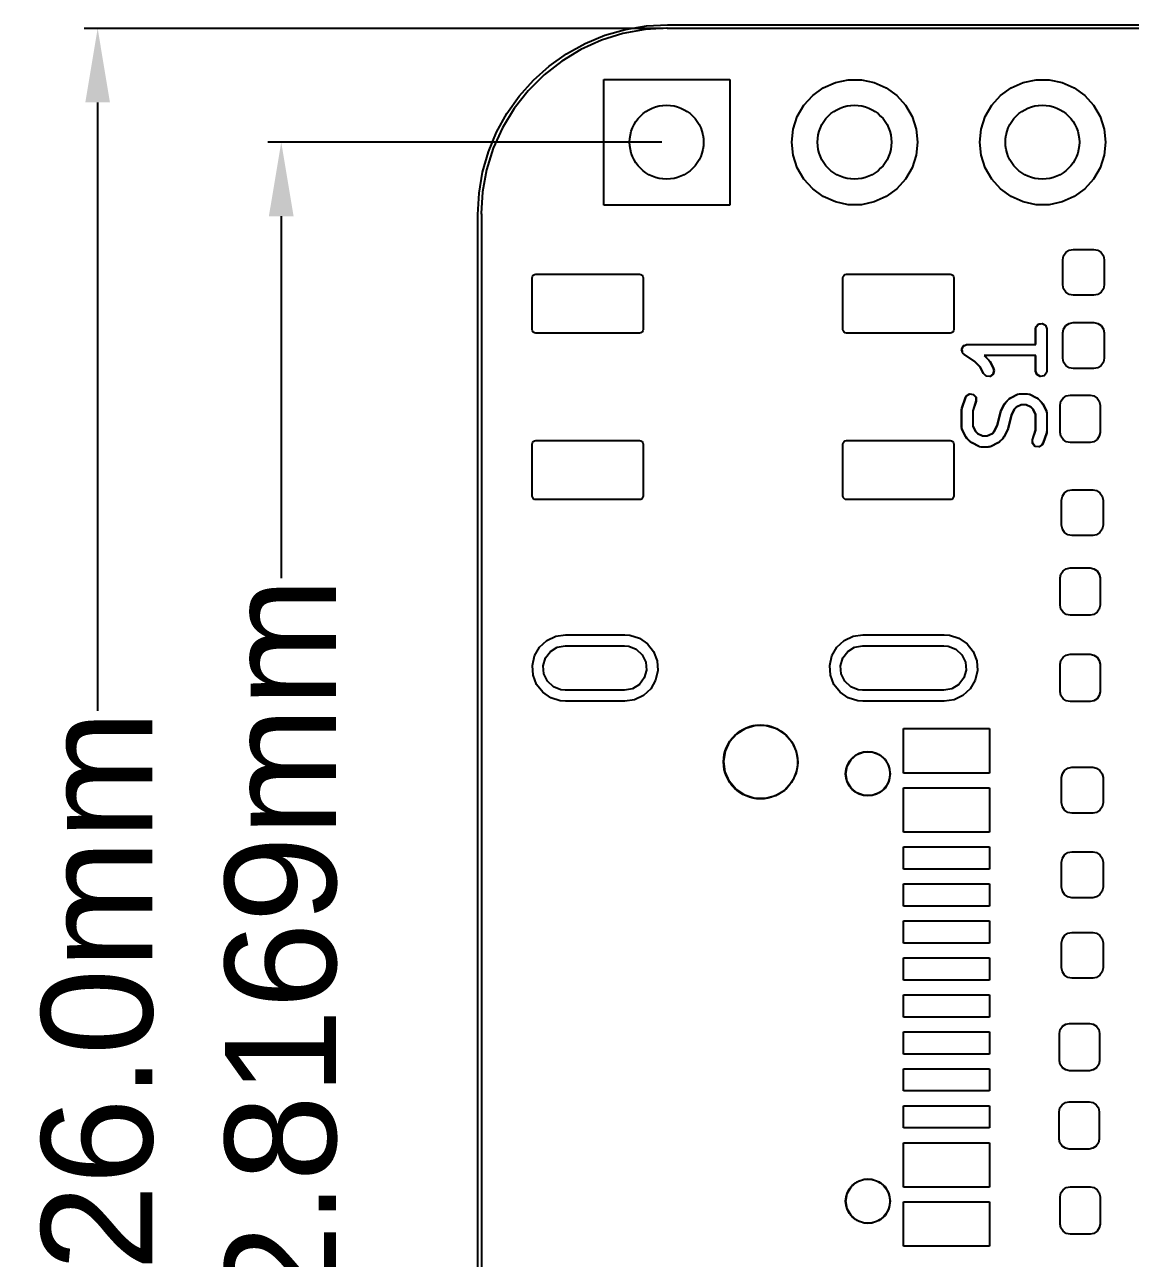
# Model space of a CAD drawing. Extents: x -4.6 to 74, y -9.9 to 22.
# Drawn here: x -4.64 to 10.27, y 5.31 to 21.96 of the extents above; entities that cross this region are included whole.
import ezdxf

# ---------------------------------------------------------------- set-up
doc = ezdxf.new("R2010")
doc.units = 0
doc.header["$MEASUREMENT"] = 0
doc.layers.get('0').update_dxf_attribs({"color": 252, "linetype": 'CONTINUOUS'})
doc.layers.add('BLACK', color=140, linetype='CONTINUOUS')
doc.layers.add('Tag', color=140, linetype='CONTINUOUS')
doc.layers.get('0').off()
doc.styles.add('KICADB', font='arial.ttf', dxfattribs={"height": 1.5})
doc.dimstyles.get("Standard").update_dxf_attribs({"dimtxt": 0.18, "dimasz": 0.18, "dimexe": 0.18, "dimexo": 0.0625, "dimgap": 0.09, "dimtad": 0, "dimtih": 1, "dimtoh": 1, "dimdec": 4, "dimzin": 0, "dimdsep": 46, "dimtxsty": 'Standard', "dimcen": 0.09, "dimadec": 0, "dimazin": 0, "dimtfac": 1, "dimtdec": 4, "dimtofl": 0, "dimtmove": 0, "dimatfit": 3, "dimfxl": 1, "dimtolj": 1, "dimtzin": 0, "dimarcsym": 0})

# ---------------------------------------------------------------- blocks, each defined once
blk = doc.blocks.new('Tang_Nano_9K_3672-F_Mask')
at = {"layer": 'BLACK', "linetype": 'Continuous'}
for p, q in [((3.98186, -3.08522), (3.98186, -3.01829)), ((3.98186, -3.01829), (4.04879, -3.01829)), ((4.04879, -3.01829), (4.04879, -3.08522)), ((4.09859, -3.02277), (4.10498, -3.01993)), ((4.10498, -3.01993), (4.11182, -3.01847)), ((4.11182, -3.01847), (4.11882, -3.01847)), ((4.11882, -3.01847), (4.12566, -3.01993)), ((4.12566, -3.01993), (4.13206, -3.02277)), ((4.19859, -3.02277), (4.20498, -3.01993)), ((4.20498, -3.01993), (4.21183, -3.01847)), ((4.21183, -3.01847), (4.21882, -3.01847)), ((4.21882, -3.01847), (4.22566, -3.01993)), ((4.22566, -3.01993), (4.23206, -3.02277)), ((4.08825, -3.03209), (4.09293, -3.02689)), ((4.09293, -3.02689), (4.09859, -3.02277)), ((4.13206, -3.02277), (4.13772, -3.02689)), ((4.13772, -3.02689), (4.1424, -3.03209)), ((4.18825, -3.03209), (4.19293, -3.02689)), ((4.19293, -3.02689), (4.19859, -3.02277)), ((4.23206, -3.02277), (4.23772, -3.02689)), ((4.23772, -3.02689), (4.2424, -3.03209)), ((4.08475, -3.03814), (4.08825, -3.03209)), ((4.1424, -3.03209), (4.14589, -3.03814)), ((4.18475, -3.03814), (4.18825, -3.03209)), ((4.2424, -3.03209), (4.24589, -3.03814)), ((4.08259, -3.0448), (4.08475, -3.03814)), ((4.14589, -3.03814), (4.14806, -3.0448)), ((4.18259, -3.0448), (4.18475, -3.03814)), ((4.24589, -3.03814), (4.24806, -3.0448)), ((4.08186, -3.05176), (4.08259, -3.0448)), ((4.14806, -3.0448), (4.14879, -3.05176)), ((4.18186, -3.05176), (4.18259, -3.0448)), ((4.24806, -3.0448), (4.24879, -3.05176)), ((4.08259, -3.05871), (4.08186, -3.05176)), ((4.14879, -3.05176), (4.14806, -3.05871)), ((4.18259, -3.05871), (4.18186, -3.05176)), ((4.24879, -3.05176), (4.24806, -3.05871)), ((4.08475, -3.06537), (4.08259, -3.05871)), ((4.14806, -3.05871), (4.14589, -3.06537)), ((4.18475, -3.06537), (4.18259, -3.05871)), ((4.24806, -3.05871), (4.24589, -3.06537)), ((4.08825, -3.07143), (4.08475, -3.06537)), ((4.14589, -3.06537), (4.1424, -3.07143)), ((4.18825, -3.07143), (4.18475, -3.06537)), ((4.24589, -3.06537), (4.2424, -3.07143)), ((4.09293, -3.07662), (4.08825, -3.07143)), ((4.1424, -3.07143), (4.13772, -3.07662)), ((4.19293, -3.07662), (4.18825, -3.07143)), ((4.2424, -3.07143), (4.23772, -3.07662)), ((4.09859, -3.08074), (4.09293, -3.07662)), ((4.13772, -3.07662), (4.13206, -3.08074)), ((4.19859, -3.08074), (4.19293, -3.07662)), ((4.23772, -3.07662), (4.23206, -3.08074)), ((4.04879, -3.08522), (3.98186, -3.08522)), ((4.10498, -3.08358), (4.09859, -3.08074)), ((4.11182, -3.08504), (4.10498, -3.08358)), ((4.11882, -3.08504), (4.11182, -3.08504)), ((4.12566, -3.08358), (4.11882, -3.08504)), ((4.13206, -3.08074), (4.12566, -3.08358)), ((4.20498, -3.08358), (4.19859, -3.08074)), ((4.21183, -3.08504), (4.20498, -3.08358)), ((4.21882, -3.08504), (4.21183, -3.08504)), ((4.22566, -3.08358), (4.21882, -3.08504)), ((4.23206, -3.08074), (4.22566, -3.08358)), ((4.22608, -3.11431), (4.2265, -3.1122)), ((4.2265, -3.1122), (4.22769, -3.11041)), ((4.22769, -3.11041), (4.22948, -3.10921)), ((4.22948, -3.10921), (4.23159, -3.1088)), ((4.23159, -3.1088), (4.24261, -3.1088)), ((4.24261, -3.1088), (4.24472, -3.10921)), ((4.24472, -3.10921), (4.24651, -3.11041)), ((4.24651, -3.11041), (4.24771, -3.1122)), ((4.24771, -3.1122), (4.24813, -3.11431)), ((4.22608, -3.12769), (4.22608, -3.11431)), ((4.24813, -3.11431), (4.24813, -3.12769)), ((3.94367, -3.12393), (3.94382, -3.12318)), ((3.94367, -3.15149), (3.94367, -3.12393)), ((3.94382, -3.12318), (3.94425, -3.12254)), ((3.94425, -3.12254), (3.94488, -3.12211)), ((3.94488, -3.12211), (3.94564, -3.12196)), ((3.94564, -3.12196), (4.00076, -3.12196)), ((4.00076, -3.12196), (4.00151, -3.12211)), ((4.00151, -3.12211), (4.00215, -3.12254)), ((4.00215, -3.12254), (4.00257, -3.12318)), ((4.00257, -3.12318), (4.00272, -3.12393)), ((4.00272, -3.12393), (4.00272, -3.15149)), ((4.10902, -3.12393), (4.10917, -3.12318)), ((4.10902, -3.15149), (4.10902, -3.12393)), ((4.10917, -3.12318), (4.1096, -3.12254)), ((4.1096, -3.12254), (4.11024, -3.12211)), ((4.11024, -3.12211), (4.11099, -3.12196)), ((4.11099, -3.12196), (4.16611, -3.12196)), ((4.16611, -3.12196), (4.16686, -3.12211)), ((4.16686, -3.12211), (4.1675, -3.12254)), ((4.1675, -3.12254), (4.16793, -3.12318)), ((4.16793, -3.12318), (4.16808, -3.12393)), ((4.16808, -3.12393), (4.16808, -3.15149)), ((4.2265, -3.1298), (4.22608, -3.12769)), ((4.22769, -3.13159), (4.2265, -3.1298)), ((4.22948, -3.13279), (4.22769, -3.13159)), ((4.23159, -3.1332), (4.22948, -3.13279)), ((4.24472, -3.13279), (4.24261, -3.1332)), ((4.24651, -3.13159), (4.24472, -3.13279)), ((4.24771, -3.1298), (4.24651, -3.13159)), ((4.24813, -3.12769), (4.24771, -3.1298)), ((4.24261, -3.1332), (4.23159, -3.1332)), ((3.94382, -3.15224), (3.94367, -3.15149)), ((3.94425, -3.15288), (3.94382, -3.15224)), ((4.00257, -3.15224), (4.00215, -3.15288)), ((4.00272, -3.15149), (4.00257, -3.15224)), ((4.10917, -3.15224), (4.10902, -3.15149)), ((4.1096, -3.15288), (4.10917, -3.15224)), ((4.16793, -3.15224), (4.1675, -3.15288)), ((4.16808, -3.15149), (4.16793, -3.15224)), ((4.22608, -3.15331), (4.2265, -3.1512)), ((4.2265, -3.1512), (4.22769, -3.14941)), ((4.22769, -3.14941), (4.22948, -3.14821)), ((4.22948, -3.14821), (4.23159, -3.1478)), ((4.23159, -3.1478), (4.24261, -3.1478)), ((4.24261, -3.1478), (4.24472, -3.14821)), ((4.24472, -3.14821), (4.24651, -3.14941)), ((4.24651, -3.14941), (4.24771, -3.1512)), ((4.24771, -3.1512), (4.24813, -3.15331)), ((3.94488, -3.15331), (3.94425, -3.15288)), ((3.94564, -3.15346), (3.94488, -3.15331)), ((4.00076, -3.15346), (3.94564, -3.15346)), ((4.00151, -3.15331), (4.00076, -3.15346)), ((4.00215, -3.15288), (4.00151, -3.15331)), ((4.11024, -3.15331), (4.1096, -3.15288)), ((4.11099, -3.15346), (4.11024, -3.15331)), ((4.16611, -3.15346), (4.11099, -3.15346)), ((4.16686, -3.15331), (4.16611, -3.15346)), ((4.1675, -3.15288), (4.16686, -3.15331)), ((4.22608, -3.16669), (4.22608, -3.15331)), ((4.24813, -3.15331), (4.24813, -3.16669)), ((4.2265, -3.1688), (4.22608, -3.16669)), ((4.22769, -3.17059), (4.2265, -3.1688)), ((4.22948, -3.17179), (4.22769, -3.17059)), ((4.23159, -3.1722), (4.22948, -3.17179)), ((4.24261, -3.1722), (4.23159, -3.1722)), ((4.24472, -3.17179), (4.24261, -3.1722)), ((4.24651, -3.17059), (4.24472, -3.17179)), ((4.24771, -3.1688), (4.24651, -3.17059)), ((4.24813, -3.16669), (4.24771, -3.1688)), ((4.22461, -3.19172), (4.22502, -3.18968)), ((4.22461, -3.20628), (4.22461, -3.19172)), ((4.22502, -3.18968), (4.22617, -3.18796)), ((4.22617, -3.18796), (4.2279, -3.18681)), ((4.2279, -3.18681), (4.22993, -3.1864)), ((4.22993, -3.1864), (4.24056, -3.1864)), ((4.24056, -3.1864), (4.24259, -3.18681)), ((4.24259, -3.18681), (4.24432, -3.18796)), ((4.24432, -3.18796), (4.24547, -3.18968)), ((4.24547, -3.18968), (4.24587, -3.19172)), ((4.24587, -3.19172), (4.24587, -3.20628)), ((3.94382, -3.21176), (3.94425, -3.21112)), ((3.94425, -3.21112), (3.94488, -3.21069)), ((3.94488, -3.21069), (3.94564, -3.21054)), ((3.94564, -3.21054), (4.00076, -3.21054)), ((4.00076, -3.21054), (4.00151, -3.21069)), ((4.00151, -3.21069), (4.00215, -3.21112)), ((4.00215, -3.21112), (4.00257, -3.21176)), ((4.10917, -3.21176), (4.1096, -3.21112)), ((4.1096, -3.21112), (4.11024, -3.21069)), ((4.11024, -3.21069), (4.11099, -3.21054)), ((4.11099, -3.21054), (4.16611, -3.21054)), ((4.16611, -3.21054), (4.16686, -3.21069)), ((4.16686, -3.21069), (4.1675, -3.21112)), ((4.1675, -3.21112), (4.16793, -3.21176)), ((4.22502, -3.20832), (4.22461, -3.20628)), ((4.22617, -3.21004), (4.22502, -3.20832)), ((4.2279, -3.21119), (4.22617, -3.21004)), ((4.22993, -3.2116), (4.2279, -3.21119)), ((4.24056, -3.2116), (4.22993, -3.2116)), ((4.24259, -3.21119), (4.24056, -3.2116)), ((4.24432, -3.21004), (4.24259, -3.21119)), ((4.24547, -3.20832), (4.24432, -3.21004)), ((4.24587, -3.20628), (4.24547, -3.20832)), ((3.94367, -3.21251), (3.94382, -3.21176)), ((3.94367, -3.24007), (3.94367, -3.21251)), ((4.00257, -3.21176), (4.00272, -3.21251)), ((4.00272, -3.21251), (4.00272, -3.24007)), ((4.10902, -3.21251), (4.10917, -3.21176)), ((4.10902, -3.24007), (4.10902, -3.21251)), ((4.16793, -3.21176), (4.16808, -3.21251)), ((4.16808, -3.21251), (4.16808, -3.24007)), ((4.22702, -3.23841), (4.2288, -3.23721)), ((4.2288, -3.23721), (4.23091, -3.2368)), ((4.23091, -3.2368), (4.24194, -3.2368)), ((4.24194, -3.2368), (4.24405, -3.23721)), ((4.24405, -3.23721), (4.24583, -3.23841)), ((3.94382, -3.24082), (3.94367, -3.24007)), ((3.94425, -3.24146), (3.94382, -3.24082)), ((3.94488, -3.24189), (3.94425, -3.24146)), ((3.94564, -3.24204), (3.94488, -3.24189)), ((4.00076, -3.24204), (3.94564, -3.24204)), ((4.00151, -3.24189), (4.00076, -3.24204)), ((4.00215, -3.24146), (4.00151, -3.24189)), ((4.00257, -3.24082), (4.00215, -3.24146)), ((4.00272, -3.24007), (4.00257, -3.24082)), ((4.10917, -3.24082), (4.10902, -3.24007)), ((4.1096, -3.24146), (4.10917, -3.24082)), ((4.11024, -3.24189), (4.1096, -3.24146)), ((4.11099, -3.24204), (4.11024, -3.24189)), ((4.16611, -3.24204), (4.11099, -3.24204)), ((4.16686, -3.24189), (4.16611, -3.24204)), ((4.1675, -3.24146), (4.16686, -3.24189)), ((4.16793, -3.24082), (4.1675, -3.24146)), ((4.16808, -3.24007), (4.16793, -3.24082)), ((4.2254, -3.24231), (4.22582, -3.2402)), ((4.2254, -3.25569), (4.2254, -3.24231)), ((4.22582, -3.2402), (4.22702, -3.23841)), ((4.24583, -3.23841), (4.24703, -3.2402)), ((4.24703, -3.2402), (4.24745, -3.24231)), ((4.24745, -3.24231), (4.24745, -3.25569)), ((4.22582, -3.2578), (4.2254, -3.25569)), ((4.24745, -3.25569), (4.24703, -3.2578)), ((4.22702, -3.25959), (4.22582, -3.2578)), ((4.2288, -3.26079), (4.22702, -3.25959)), ((4.23091, -3.2612), (4.2288, -3.26079)), ((4.24194, -3.2612), (4.23091, -3.2612)), ((4.24405, -3.26079), (4.24194, -3.2612)), ((4.24583, -3.25959), (4.24405, -3.26079)), ((4.24703, -3.2578), (4.24583, -3.25959)), ((4.22461, -3.28372), (4.22502, -3.28168)), ((4.22461, -3.29828), (4.22461, -3.28372)), ((4.22502, -3.28168), (4.22617, -3.27996)), ((4.22617, -3.27996), (4.2279, -3.27881)), ((4.2279, -3.27881), (4.22993, -3.2784)), ((4.22993, -3.2784), (4.24056, -3.2784)), ((4.24056, -3.2784), (4.24259, -3.27881)), ((4.24259, -3.27881), (4.24432, -3.27996)), ((4.24432, -3.27996), (4.24547, -3.28168)), ((4.24547, -3.28168), (4.24587, -3.28372)), ((4.24587, -3.28372), (4.24587, -3.29828)), ((4.22502, -3.30032), (4.22461, -3.29828)), ((4.22617, -3.30204), (4.22502, -3.30032)), ((4.2279, -3.30319), (4.22617, -3.30204)), ((4.22993, -3.3036), (4.2279, -3.30319)), ((4.24056, -3.3036), (4.22993, -3.3036)), ((4.24259, -3.30319), (4.24056, -3.3036)), ((4.24432, -3.30204), (4.24259, -3.30319)), ((4.24547, -3.30032), (4.24432, -3.30204)), ((4.24587, -3.29828), (4.24547, -3.30032)), ((3.95143, -3.31702), (3.95618, -3.31474)), ((3.95618, -3.31474), (3.96139, -3.31396)), ((3.96139, -3.31396), (3.99288, -3.31396)), ((3.99288, -3.31396), (3.99565, -3.31418)), ((3.99565, -3.31418), (4.00068, -3.31577)), ((4.00068, -3.31577), (4.00501, -3.31876)), ((4.1097, -3.31702), (4.11444, -3.31474)), ((4.11444, -3.31474), (4.11965, -3.31396)), ((4.11965, -3.31396), (4.16296, -3.31396)), ((4.16296, -3.31396), (4.16573, -3.31418)), ((4.16573, -3.31418), (4.17075, -3.31577)), ((4.17075, -3.31577), (4.17509, -3.31876)), ((3.94491, -3.32516), (3.94756, -3.3206)), ((3.94756, -3.3206), (3.95143, -3.31702)), ((4.00501, -3.31876), (4.00827, -3.3229)), ((4.00827, -3.3229), (4.01017, -3.32781)), ((4.10318, -3.32516), (4.10583, -3.3206)), ((4.10583, -3.3206), (4.1097, -3.31702)), ((4.17509, -3.31876), (4.17835, -3.3229)), ((4.17835, -3.3229), (4.18025, -3.32781)), ((3.94372, -3.33029), (3.94491, -3.32516)), ((4.01017, -3.32781), (4.01054, -3.33307)), ((4.10199, -3.33029), (4.10318, -3.32516)), ((4.18025, -3.32781), (4.18062, -3.33307)), ((4.22461, -3.32972), (4.22502, -3.32768)), ((4.22461, -3.34428), (4.22461, -3.32972)), ((4.22502, -3.32768), (4.22617, -3.32596)), ((4.22617, -3.32596), (4.2279, -3.32481)), ((4.2279, -3.32481), (4.22993, -3.3244)), ((4.22993, -3.3244), (4.24056, -3.3244)), ((4.24056, -3.3244), (4.24259, -3.32481)), ((4.24259, -3.32481), (4.24432, -3.32596)), ((4.24432, -3.32596), (4.24547, -3.32768)), ((4.24547, -3.32768), (4.24587, -3.32972)), ((4.24587, -3.32972), (4.24587, -3.34428)), ((3.9441, -3.33554), (3.94372, -3.33029)), ((3.946, -3.34045), (3.9441, -3.33554)), ((4.01054, -3.33307), (4.00935, -3.3382)), ((4.10236, -3.33554), (4.10199, -3.33029)), ((4.10426, -3.34045), (4.10236, -3.33554)), ((4.18062, -3.33307), (4.17943, -3.3382)), ((3.94926, -3.34459), (3.946, -3.34045)), ((4.00671, -3.34275), (4.00284, -3.34633)), ((4.00935, -3.3382), (4.00671, -3.34275)), ((4.10753, -3.34459), (4.10426, -3.34045)), ((4.17679, -3.34275), (4.17292, -3.34633)), ((4.17943, -3.3382), (4.17679, -3.34275)), ((3.95359, -3.34759), (3.94926, -3.34459)), ((3.95861, -3.34918), (3.95359, -3.34759)), ((3.96139, -3.34939), (3.95861, -3.34918)), ((3.99288, -3.34939), (3.96139, -3.34939)), ((3.99809, -3.34861), (3.99288, -3.34939)), ((4.00284, -3.34633), (3.99809, -3.34861)), ((4.11186, -3.34759), (4.10753, -3.34459)), ((4.11688, -3.34918), (4.11186, -3.34759)), ((4.11965, -3.34939), (4.11688, -3.34918)), ((4.16296, -3.34939), (4.11965, -3.34939)), ((4.16817, -3.34861), (4.16296, -3.34939)), ((4.17292, -3.34633), (4.16817, -3.34861)), ((4.22502, -3.34632), (4.22461, -3.34428)), ((4.22617, -3.34804), (4.22502, -3.34632)), ((4.2279, -3.34919), (4.22617, -3.34804)), ((4.22993, -3.3496), (4.2279, -3.34919)), ((4.24259, -3.34919), (4.24056, -3.3496)), ((4.24432, -3.34804), (4.24259, -3.34919)), ((4.24547, -3.34632), (4.24432, -3.34804)), ((4.24587, -3.34428), (4.24547, -3.34632)), ((4.24056, -3.3496), (4.22993, -3.3496)), ((4.05728, -3.36371), (4.06265, -3.36217)), ((4.06265, -3.36217), (4.06823, -3.36221)), ((4.06823, -3.36221), (4.07358, -3.36381)), ((4.04887, -3.37087), (4.05256, -3.36669)), ((4.05256, -3.36669), (4.05728, -3.36371)), ((4.07358, -3.36381), (4.07826, -3.36684)), ((4.07826, -3.36684), (4.08191, -3.37107)), ((4.14131, -3.38758), (4.14131, -3.36396)), ((4.14131, -3.36396), (4.18698, -3.36396)), ((4.18698, -3.36396), (4.18698, -3.38758)), ((4.0465, -3.37592), (4.04887, -3.37087)), ((4.08191, -3.37107), (4.08422, -3.37615)), ((4.04564, -3.38144), (4.0465, -3.37592)), ((4.04636, -3.38697), (4.04564, -3.38144)), ((4.085, -3.38216), (4.08408, -3.38766)), ((4.08422, -3.37615), (4.08501, -3.38168)), ((4.08501, -3.38168), (4.085, -3.38216)), ((4.11131, -3.38394), (4.11336, -3.38038)), ((4.11336, -3.38038), (4.1165, -3.37775)), ((4.1165, -3.37775), (4.12036, -3.37634)), ((4.12036, -3.37634), (4.12446, -3.37634)), ((4.12446, -3.37634), (4.12831, -3.37775)), ((4.12831, -3.37775), (4.13146, -3.38038)), ((4.13146, -3.38038), (4.13351, -3.38394)), ((4.04861, -3.39208), (4.04636, -3.38697)), ((4.08408, -3.38766), (4.08164, -3.39268)), ((4.1106, -3.38798), (4.11131, -3.38394)), ((4.11131, -3.39202), (4.1106, -3.38798)), ((4.13351, -3.38394), (4.13422, -3.38798)), ((4.13422, -3.38798), (4.13351, -3.39202)), ((4.18698, -3.38758), (4.14131, -3.38758)), ((4.2254, -3.39006), (4.22582, -3.38795)), ((4.22582, -3.38795), (4.22702, -3.38617)), ((4.22702, -3.38617), (4.2288, -3.38497)), ((4.2288, -3.38497), (4.23091, -3.38455)), ((4.23091, -3.38455), (4.24194, -3.38455)), ((4.24194, -3.38455), (4.24405, -3.38497)), ((4.24405, -3.38497), (4.24583, -3.38617)), ((4.24583, -3.38617), (4.24703, -3.38795)), ((4.24703, -3.38795), (4.24745, -3.39006)), ((4.0522, -3.39635), (4.04861, -3.39208)), ((4.08164, -3.39268), (4.0779, -3.39682)), ((4.11336, -3.39557), (4.11131, -3.39202)), ((4.13351, -3.39202), (4.13146, -3.39557)), ((4.14131, -3.41908), (4.14131, -3.39546)), ((4.14131, -3.39546), (4.18698, -3.39546)), ((4.18698, -3.39546), (4.18698, -3.41908)), ((4.2254, -3.40345), (4.2254, -3.39006)), ((4.24745, -3.39006), (4.24745, -3.40345)), ((4.05685, -3.39944), (4.0522, -3.39635)), ((4.06218, -3.40111), (4.05685, -3.39944)), ((4.06776, -3.40121), (4.06218, -3.40111)), ((4.07314, -3.39974), (4.06776, -3.40121)), ((4.0779, -3.39682), (4.07314, -3.39974)), ((4.1165, -3.39821), (4.11336, -3.39557)), ((4.12036, -3.39961), (4.1165, -3.39821)), ((4.12446, -3.39961), (4.12036, -3.39961)), ((4.12831, -3.39821), (4.12446, -3.39961)), ((4.13146, -3.39557), (4.12831, -3.39821)), ((4.22582, -3.40556), (4.2254, -3.40345)), ((4.22702, -3.40735), (4.22582, -3.40556)), ((4.2288, -3.40854), (4.22702, -3.40735)), ((4.23091, -3.40896), (4.2288, -3.40854)), ((4.24405, -3.40854), (4.24194, -3.40896)), ((4.24583, -3.40735), (4.24405, -3.40854)), ((4.24703, -3.40556), (4.24583, -3.40735)), ((4.24745, -3.40345), (4.24703, -3.40556)), ((4.24194, -3.40896), (4.23091, -3.40896)), ((4.18698, -3.41908), (4.14131, -3.41908)), ((4.14131, -3.43876), (4.14131, -3.42695)), ((4.14131, -3.42695), (4.18698, -3.42695)), ((4.18698, -3.42695), (4.18698, -3.43876)), ((4.2254, -3.43505), (4.22582, -3.43294)), ((4.22582, -3.43294), (4.22702, -3.43115)), ((4.22702, -3.43115), (4.2288, -3.42996)), ((4.2288, -3.42996), (4.23091, -3.42954)), ((4.23091, -3.42954), (4.24194, -3.42954)), ((4.24194, -3.42954), (4.24405, -3.42996)), ((4.24405, -3.42996), (4.24583, -3.43115)), ((4.24583, -3.43115), (4.24703, -3.43294)), ((4.24703, -3.43294), (4.24745, -3.43505)), ((4.18698, -3.43876), (4.14131, -3.43876)), ((4.2254, -3.44843), (4.2254, -3.43505)), ((4.24745, -3.43505), (4.24745, -3.44843)), ((4.14131, -3.45845), (4.14131, -3.44664)), ((4.14131, -3.44664), (4.18698, -3.44664)), ((4.18698, -3.44664), (4.18698, -3.45845)), ((4.22582, -3.45054), (4.2254, -3.44843)), ((4.22702, -3.45233), (4.22582, -3.45054)), ((4.2288, -3.45353), (4.22702, -3.45233)), ((4.23091, -3.45395), (4.2288, -3.45353)), ((4.24194, -3.45395), (4.23091, -3.45395)), ((4.24405, -3.45353), (4.24194, -3.45395)), ((4.24583, -3.45233), (4.24405, -3.45353)), ((4.24703, -3.45054), (4.24583, -3.45233)), ((4.24745, -3.44843), (4.24703, -3.45054)), ((4.18698, -3.45845), (4.14131, -3.45845)), ((4.14131, -3.47813), (4.14131, -3.46632)), ((4.14131, -3.46632), (4.18698, -3.46632)), ((4.18698, -3.46632), (4.18698, -3.47813)), ((4.22582, -3.47585), (4.22702, -3.47406)), ((4.22702, -3.47406), (4.2288, -3.47287)), ((4.2288, -3.47287), (4.23091, -3.47245)), ((4.23091, -3.47245), (4.24194, -3.47245)), ((4.24194, -3.47245), (4.24405, -3.47287)), ((4.24405, -3.47287), (4.24583, -3.47406)), ((4.24583, -3.47406), (4.24703, -3.47585)), ((4.18698, -3.47813), (4.14131, -3.47813)), ((4.2254, -3.47796), (4.22582, -3.47585)), ((4.2254, -3.49135), (4.2254, -3.47796)), ((4.24703, -3.47585), (4.24745, -3.47796)), ((4.24745, -3.47796), (4.24745, -3.49135)), ((4.14131, -3.49782), (4.14131, -3.48601)), ((4.14131, -3.48601), (4.18698, -3.48601)), ((4.18698, -3.48601), (4.18698, -3.49782)), ((4.22582, -3.49346), (4.2254, -3.49135)), ((4.22702, -3.49525), (4.22582, -3.49346)), ((4.24703, -3.49346), (4.24583, -3.49525)), ((4.24745, -3.49135), (4.24703, -3.49346)), ((4.18698, -3.49782), (4.14131, -3.49782)), ((4.2288, -3.49644), (4.22702, -3.49525)), ((4.23091, -3.49686), (4.2288, -3.49644)), ((4.24194, -3.49686), (4.23091, -3.49686)), ((4.24405, -3.49644), (4.24194, -3.49686)), ((4.24583, -3.49525), (4.24405, -3.49644)), ((4.14131, -3.5175), (4.14131, -3.50569)), ((4.14131, -3.50569), (4.18698, -3.50569)), ((4.18698, -3.50569), (4.18698, -3.5175)), ((4.18698, -3.5175), (4.14131, -3.5175)), ((4.14131, -3.53719), (4.14131, -3.52538)), ((4.14131, -3.52538), (4.18698, -3.52538)), ((4.18698, -3.52538), (4.18698, -3.53719)), ((4.22429, -3.52619), (4.2247, -3.52416)), ((4.22429, -3.54076), (4.22429, -3.52619)), ((4.2247, -3.52416), (4.22585, -3.52243)), ((4.22585, -3.52243), (4.22757, -3.52128)), ((4.22757, -3.52128), (4.22961, -3.52088)), ((4.22961, -3.52088), (4.24024, -3.52088)), ((4.24024, -3.52088), (4.24227, -3.52128)), ((4.24227, -3.52128), (4.24399, -3.52243)), ((4.24399, -3.52243), (4.24515, -3.52416)), ((4.24515, -3.52416), (4.24555, -3.52619)), ((4.24555, -3.52619), (4.24555, -3.54076)), ((4.18698, -3.53719), (4.14131, -3.53719)), ((4.14131, -3.55687), (4.14131, -3.54506)), ((4.14131, -3.54506), (4.18698, -3.54506)), ((4.18698, -3.54506), (4.18698, -3.55687)), ((4.2247, -3.54279), (4.22429, -3.54076)), ((4.22585, -3.54452), (4.2247, -3.54279)), ((4.22757, -3.54567), (4.22585, -3.54452)), ((4.22961, -3.54607), (4.22757, -3.54567)), ((4.24024, -3.54607), (4.22961, -3.54607)), ((4.24227, -3.54567), (4.24024, -3.54607)), ((4.24399, -3.54452), (4.24227, -3.54567)), ((4.24515, -3.54279), (4.24399, -3.54452)), ((4.24555, -3.54076), (4.24515, -3.54279)), ((4.18698, -3.55687), (4.14131, -3.55687)), ((4.14131, -3.57656), (4.14131, -3.56475)), ((4.14131, -3.56475), (4.18698, -3.56475)), ((4.18698, -3.56475), (4.18698, -3.57656)), ((4.22413, -3.56792), (4.22454, -3.56589)), ((4.22454, -3.56589), (4.22569, -3.56416)), ((4.22569, -3.56416), (4.22741, -3.56301)), ((4.22741, -3.56301), (4.22945, -3.56261)), ((4.22945, -3.56261), (4.24008, -3.56261)), ((4.24008, -3.56261), (4.24211, -3.56301)), ((4.24211, -3.56301), (4.24384, -3.56416)), ((4.24384, -3.56416), (4.24499, -3.56589)), ((4.24499, -3.56589), (4.24539, -3.56792)), ((4.22413, -3.58249), (4.22413, -3.56792)), ((4.24539, -3.56792), (4.24539, -3.58249)), ((4.18698, -3.57656), (4.14131, -3.57656)), ((4.14131, -3.60806), (4.14131, -3.58443)), ((4.14131, -3.58443), (4.18698, -3.58443)), ((4.18698, -3.58443), (4.18698, -3.60806)), ((4.22454, -3.58452), (4.22413, -3.58249)), ((4.22569, -3.58625), (4.22454, -3.58452)), ((4.24499, -3.58452), (4.24384, -3.58625)), ((4.24539, -3.58249), (4.24499, -3.58452)), ((4.22741, -3.5874), (4.22569, -3.58625)), ((4.22945, -3.5878), (4.22741, -3.5874)), ((4.24008, -3.5878), (4.22945, -3.5878)), ((4.24211, -3.5874), (4.24008, -3.5878)), ((4.24384, -3.58625), (4.24211, -3.5874)), ((4.11336, -3.60794), (4.1165, -3.60531)), ((4.1165, -3.60531), (4.12036, -3.6039)), ((4.12036, -3.6039), (4.12446, -3.6039)), ((4.12446, -3.6039), (4.12831, -3.60531)), ((4.12831, -3.60531), (4.13146, -3.60794)), ((4.1106, -3.61554), (4.11131, -3.6115)), ((4.11131, -3.6115), (4.11336, -3.60794)), ((4.13146, -3.60794), (4.13351, -3.6115)), ((4.13351, -3.6115), (4.13422, -3.61554)), ((4.18698, -3.60806), (4.14131, -3.60806)), ((4.22461, -3.6132), (4.22502, -3.61116)), ((4.22502, -3.61116), (4.22617, -3.60944)), ((4.22617, -3.60944), (4.2279, -3.60829)), ((4.2279, -3.60829), (4.22993, -3.60788)), ((4.22993, -3.60788), (4.24056, -3.60788)), ((4.24056, -3.60788), (4.24259, -3.60829)), ((4.24259, -3.60829), (4.24432, -3.60944)), ((4.24432, -3.60944), (4.24547, -3.61116)), ((4.24547, -3.61116), (4.24587, -3.6132)), ((4.11131, -3.61958), (4.1106, -3.61554)), ((4.13422, -3.61554), (4.13351, -3.61958)), ((4.14131, -3.63955), (4.14131, -3.61593)), ((4.14131, -3.61593), (4.18698, -3.61593)), ((4.18698, -3.61593), (4.18698, -3.63955)), ((4.22461, -3.62777), (4.22461, -3.6132)), ((4.24587, -3.6132), (4.24587, -3.62777)), ((4.11336, -3.62313), (4.11131, -3.61958)), ((4.1165, -3.62576), (4.11336, -3.62313)), ((4.13146, -3.62313), (4.12831, -3.62576)), ((4.13351, -3.61958), (4.13146, -3.62313)), ((4.12036, -3.62717), (4.1165, -3.62576)), ((4.12446, -3.62717), (4.12036, -3.62717)), ((4.12831, -3.62576), (4.12446, -3.62717)), ((4.22502, -3.6298), (4.22461, -3.62777)), ((4.22617, -3.63152), (4.22502, -3.6298)), ((4.2279, -3.63268), (4.22617, -3.63152)), ((4.24432, -3.63152), (4.24259, -3.63268)), ((4.24547, -3.6298), (4.24432, -3.63152)), ((4.24587, -3.62777), (4.24547, -3.6298)), ((4.22993, -3.63308), (4.2279, -3.63268)), ((4.24056, -3.63308), (4.22993, -3.63308)), ((4.24259, -3.63268), (4.24056, -3.63308)), ((4.18698, -3.63955), (4.14131, -3.63955))]:
    blk.add_line(p, q, dxfattribs=at)
blk = doc.blocks.new('Tang_Nano_9K_3672-F_Silkscreen')
at = {"layer": 'BLACK', "linetype": 'Continuous'}
for p, q in [((4.21171, -3.15111), (4.21189, -3.1501)), ((4.21171, -3.1594), (4.21171, -3.15111)), ((4.21189, -3.1501), (4.21318, -3.14855)), ((4.21318, -3.14855), (4.21517, -3.1482)), ((4.21517, -3.1482), (4.21692, -3.14921)), ((4.21692, -3.14921), (4.21761, -3.15111)), ((4.21761, -3.15111), (4.21761, -3.1736)), ((4.17234, -3.16216), (4.17241, -3.16201)), ((4.17258, -3.16299), (4.17234, -3.16216)), ((4.17238, -3.16184), (4.17281, -3.1611)), ((4.17241, -3.16201), (4.17238, -3.16184)), ((4.17273, -3.16383), (4.17258, -3.16299)), ((4.17286, -3.16394), (4.17273, -3.16383)), ((4.17281, -3.1611), (4.17316, -3.16032)), ((4.17291, -3.1641), (4.17286, -3.16394)), ((4.17365, -3.16481), (4.17291, -3.1641)), ((4.17316, -3.16032), (4.17331, -3.16024)), ((4.17331, -3.16024), (4.17339, -3.16009)), ((4.17339, -3.16009), (4.1742, -3.1598)), ((4.17903, -3.1684), (4.17365, -3.16481)), ((4.1742, -3.1598), (4.17497, -3.15942)), ((4.17497, -3.15942), (4.17513, -3.15946)), ((4.17513, -3.15946), (4.17529, -3.1594)), ((4.17529, -3.1594), (4.21171, -3.1594)), ((4.21171, -3.16531), (4.18429, -3.16531)), ((4.18429, -3.16531), (4.18675, -3.16777)), ((4.21171, -3.1736), (4.21171, -3.16531)), ((4.18224, -3.1716), (4.17903, -3.1684)), ((4.1839, -3.17492), (4.18224, -3.1716)), ((4.18675, -3.16777), (4.18726, -3.16849)), ((4.18726, -3.16849), (4.18731, -3.16853)), ((4.18731, -3.16853), (4.18918, -3.17228)), ((4.18536, -3.17631), (4.1839, -3.17492)), ((4.18738, -3.17643), (4.18536, -3.17631)), ((4.189, -3.17523), (4.18738, -3.17643)), ((4.18947, -3.17327), (4.189, -3.17523)), ((4.18918, -3.17228), (4.18947, -3.17327)), ((4.2124, -3.1755), (4.21171, -3.1736)), ((4.21415, -3.17651), (4.2124, -3.1755)), ((4.21614, -3.17616), (4.21415, -3.17651)), ((4.21744, -3.17461), (4.21614, -3.17616)), ((4.21761, -3.1736), (4.21744, -3.17461)), ((4.17249, -3.19329), (4.17436, -3.18767)), ((4.17436, -3.18767), (4.17485, -3.18677)), ((4.17485, -3.18677), (4.17657, -3.18571)), ((4.17657, -3.18571), (4.17857, -3.186)), ((4.17997, -3.18954), (4.17824, -3.1947)), ((4.17857, -3.186), (4.17991, -3.18752)), ((4.17991, -3.18752), (4.17997, -3.18954)), ((4.19327, -3.19478), (4.19515, -3.19103)), ((4.19515, -3.19103), (4.19567, -3.19032)), ((4.19567, -3.19032), (4.1957, -3.19026)), ((4.1957, -3.19026), (4.19757, -3.18839)), ((4.19757, -3.18839), (4.1983, -3.18788)), ((4.1983, -3.18788), (4.19834, -3.18784)), ((4.19834, -3.18784), (4.20209, -3.18596)), ((4.20411, -3.19155), (4.20141, -3.1929)), ((4.20209, -3.18596), (4.20307, -3.18567)), ((4.20307, -3.18567), (4.20325, -3.18571)), ((4.20325, -3.18571), (4.20341, -3.18565)), ((4.20341, -3.18565), (4.20716, -3.18565)), ((4.20646, -3.19155), (4.20411, -3.19155)), ((4.20916, -3.1929), (4.20646, -3.19155)), ((4.20716, -3.18565), (4.20817, -3.18583)), ((4.20817, -3.18583), (4.20831, -3.18594)), ((4.20831, -3.18594), (4.20848, -3.18596)), ((4.20848, -3.18596), (4.21223, -3.18784)), ((4.21223, -3.18784), (4.21294, -3.18836)), ((4.21294, -3.18836), (4.213, -3.18839)), ((4.213, -3.18839), (4.21487, -3.19026)), ((4.21487, -3.19026), (4.21538, -3.19099)), ((4.21538, -3.19099), (4.21543, -3.19103)), ((4.21543, -3.19103), (4.2173, -3.19478)), ((4.17234, -3.19423), (4.17249, -3.19336)), ((4.17234, -3.2036), (4.17234, -3.19423)), ((4.17249, -3.19336), (4.17249, -3.19329)), ((4.17824, -3.1947), (4.17824, -3.2029)), ((4.19125, -3.20257), (4.19305, -3.19538)), ((4.19305, -3.19538), (4.19326, -3.19492)), ((4.19326, -3.19492), (4.19327, -3.19478)), ((4.1987, -3.19713), (4.1969, -3.20432)), ((4.20021, -3.1941), (4.1987, -3.19713)), ((4.20141, -3.1929), (4.20021, -3.1941)), ((4.21036, -3.1941), (4.20916, -3.1929)), ((4.21171, -3.1968), (4.21036, -3.1941)), ((4.21171, -3.205), (4.21171, -3.1968)), ((4.2173, -3.19478), (4.21759, -3.19576)), ((4.21759, -3.19576), (4.21755, -3.19593)), ((4.21755, -3.19593), (4.21761, -3.1961)), ((4.21761, -3.1961), (4.21761, -3.20547)), ((4.1724, -3.20377), (4.17234, -3.2036)), ((4.17236, -3.20394), (4.1724, -3.20377)), ((4.17265, -3.20492), (4.17236, -3.20394)), ((4.17452, -3.20867), (4.17265, -3.20492)), ((4.17824, -3.2029), (4.17959, -3.2056)), ((4.18974, -3.2056), (4.19125, -3.20257)), ((4.19668, -3.20492), (4.1948, -3.20867)), ((4.1967, -3.20478), (4.19668, -3.20492)), ((4.1969, -3.20432), (4.1967, -3.20478)), ((4.20998, -3.21016), (4.21171, -3.205)), ((4.17457, -3.20871), (4.17452, -3.20867)), ((4.17508, -3.20944), (4.17457, -3.20871)), ((4.17695, -3.21131), (4.17508, -3.20944)), ((4.17701, -3.21134), (4.17695, -3.21131)), ((4.17772, -3.21186), (4.17701, -3.21134)), ((4.17959, -3.2056), (4.18079, -3.2068)), ((4.18079, -3.2068), (4.18349, -3.20815)), ((4.18349, -3.20815), (4.18584, -3.20815)), ((4.18584, -3.20815), (4.18854, -3.2068)), ((4.18854, -3.2068), (4.18974, -3.2056)), ((4.19238, -3.21131), (4.19165, -3.21182)), ((4.19425, -3.20944), (4.19238, -3.21131)), ((4.19428, -3.20938), (4.19425, -3.20944)), ((4.1948, -3.20867), (4.19428, -3.20938)), ((4.21004, -3.21218), (4.20998, -3.21016)), ((4.21746, -3.20641), (4.21559, -3.21203)), ((4.21761, -3.20547), (4.21746, -3.20634)), ((4.21746, -3.20634), (4.21746, -3.20641)), ((4.18147, -3.21374), (4.17772, -3.21186)), ((4.18164, -3.21376), (4.18147, -3.21374)), ((4.18178, -3.21387), (4.18164, -3.21376)), ((4.18279, -3.21405), (4.18178, -3.21387)), ((4.18654, -3.21405), (4.18279, -3.21405)), ((4.18671, -3.21399), (4.18654, -3.21405)), ((4.18688, -3.21403), (4.18671, -3.21399)), ((4.18786, -3.21374), (4.18688, -3.21403)), ((4.19161, -3.21186), (4.18786, -3.21374)), ((4.19165, -3.21182), (4.19161, -3.21186)), ((4.21138, -3.2137), (4.21004, -3.21218)), ((4.21338, -3.21399), (4.21138, -3.2137)), ((4.2151, -3.21293), (4.21338, -3.21399)), ((4.21559, -3.21203), (4.2151, -3.21293))]:
    blk.add_line(p, q, dxfattribs=at)
blk = doc.blocks.new('*D6')
at = {"layer": 'Tag', "color": 0, "linetype": 'Continuous', "lineweight": -2, "transparency": 16777216}
for p, q in [((3.969, 21.911), (-3.839, 21.911)), ((-3.659, 20.911), (-3.659, 12.7)), ((-3.659, -3.064), (-3.659, 5.147)), ((3.953, -4.064), (-3.839, -4.064))]:
    blk.add_line(p, q, dxfattribs=at)
at = {"layer": 'Tag', "color": 0, "linetype": 'Continuous', "transparency": 16777216}
for points in [[(-3.826, 20.911), (-3.493, 20.911), (-3.659, 21.911)], [(-3.826, -3.064), (-3.493, -3.064), (-3.659, -4.064)]]:
    blk.add_solid(points, dxfattribs=at)
at = {"layer": 'Tag', "color": 0, "linetype": 'Continuous', "transparency": 16777216, "insert": (-3.659, 8.924), "char_height": 1.5, "attachment_point": 5, "rotation": 90, "style": 'KICADB'}
blk.add_mtext('\\A1;26.0mm', dxfattribs=at)
blk = doc.blocks.new('*D7')
at = {"layer": 'Tag', "color": 0, "linetype": 'Continuous', "lineweight": -2, "transparency": 16777216}
for p, q in [((3.955, 20.375), (-1.362, 20.375)), ((-1.182, 19.375), (-1.182, 14.491)), ((-1.182, -1.442), (-1.182, 3.442)), ((3.955, -2.442), (-1.362, -2.442))]:
    blk.add_line(p, q, dxfattribs=at)
at = {"layer": 'Tag', "color": 0, "linetype": 'Continuous', "transparency": 16777216}
for points in [[(-1.349, 19.375), (-1.015, 19.375), (-1.182, 20.375)], [(-1.349, -1.442), (-1.015, -1.442), (-1.182, -2.442)]]:
    blk.add_solid(points, dxfattribs=at)
at = {"layer": 'Tag', "color": 0, "linetype": 'Continuous', "transparency": 16777216, "insert": (-1.182, 8.967), "char_height": 1.5, "attachment_point": 5, "rotation": 90, "style": 'KICADB'}
blk.add_mtext('\\A1;22.8169mm', dxfattribs=at)

msp = doc.modelspace()

# ---------------------------------------------------------------- linework, layer by layer
at = {"layer": 'BLACK', "linetype": 'Continuous'}
for p, q in [((2.92037, 21.70779), (3.18556, 21.81757)), ((3.42919, 21.84292), (3.13942, 21.75241)), ((3.18556, 21.81757), (3.46139, 21.89717)), ((3.72784, 21.89768), (3.42919, 21.84292)), ((3.46139, 21.89717), (3.74432, 21.94509)), ((4.02142, 21.91543), (3.72784, 21.89768)), ((3.74432, 21.94509), (4.03105, 21.96131)), ((4.03105, 21.91137), (4.02142, 21.91543)), ((4.03105, 21.96131), (68.87275, 21.96131)), ((68.87275, 21.91137), (4.03105, 21.91137)), ((2.66888, 21.56886), (2.92037, 21.70779)), ((3.13942, 21.75241), (2.86232, 21.62793)), ((2.43488, 21.4028), (2.66888, 21.56886)), ((2.86232, 21.62793), (2.60246, 21.47075)), ((2.22065, 21.2114), (2.43488, 21.4028)), ((2.60246, 21.47075), (2.36339, 21.2834)), ((2.0295, 20.99742), (2.22065, 21.2114)), ((2.36339, 21.2834), (2.14865, 21.06866)), ((1.86319, 20.76317), (2.0295, 20.99742)), ((2.14865, 21.06866), (1.9613, 20.82959)), ((1.9613, 20.82959), (1.80437, 20.56973)), ((1.72451, 20.51193), (1.86319, 20.76317)), ((1.61448, 20.24675), (1.72451, 20.51193)), ((1.80437, 20.56973), (1.67964, 20.29289)), ((1.53513, 19.97066), (1.61448, 20.24675)), ((1.67964, 20.29289), (1.58939, 20.00286)), ((1.58939, 20.00286), (1.53462, 19.70421)), ((1.48696, 19.68773), (1.53513, 19.97066)), ((1.47099, 19.401), (1.48696, 19.68773)), ((1.53462, 19.70421), (1.51688, 19.41063)), ((1.47099, -1.50338), (1.47099, 19.401)), ((1.51688, 19.41063), (1.52068, 19.401)), ((1.52068, 19.401), (1.52068, -1.50338)), ((8.99634, 17.85648), (9.0009, 17.88209)), ((8.99634, 17.64631), (8.99634, 17.85648)), ((9.0009, 17.88209), (9.03361, 17.92138)), ((9.03361, 17.92138), (9.08406, 17.93025)), ((9.08406, 17.93025), (9.12843, 17.90465)), ((9.12843, 17.90465), (9.14592, 17.85648)), ((9.14592, 17.85648), (9.14592, 17.28631)), ((7.99823, 17.57634), (8, 17.58014)), ((8.00431, 17.5553), (7.99823, 17.57634)), ((7.99924, 17.58445), (8.01014, 17.60321)), ((8, 17.58014), (7.99924, 17.58445)), ((8.00811, 17.534), (8.00431, 17.5553)), ((8.01141, 17.53121), (8.00811, 17.534)), ((8.01014, 17.60321), (8.01902, 17.62299)), ((8.01268, 17.52716), (8.01141, 17.53121)), ((8.03144, 17.50916), (8.01268, 17.52716)), ((8.01902, 17.62299), (8.02282, 17.62501)), ((8.02282, 17.62501), (8.02485, 17.62882)), ((8.02485, 17.62882), (8.04538, 17.63617)), ((8.16783, 17.41814), (8.03144, 17.50916)), ((8.04538, 17.63617), (8.0649, 17.6458)), ((8.0649, 17.6458), (8.06896, 17.64479)), ((8.06896, 17.64479), (8.07302, 17.64631)), ((8.07302, 17.64631), (8.99634, 17.64631)), ((8.99634, 17.49648), (8.30118, 17.49648)), ((8.30118, 17.49648), (8.36355, 17.43411)), ((8.99634, 17.28631), (8.99634, 17.49648)), ((8.24921, 17.33701), (8.16783, 17.41814)), ((8.2913, 17.25284), (8.24921, 17.33701)), ((8.36355, 17.43411), (8.37648, 17.41586)), ((8.37648, 17.41586), (8.37775, 17.41485)), ((8.37775, 17.41485), (8.42516, 17.31977)), ((8.42516, 17.31977), (8.43251, 17.29468)), ((8.32831, 17.21761), (8.2913, 17.25284)), ((8.37952, 17.21456), (8.32831, 17.21761)), ((8.42059, 17.24499), (8.37952, 17.21456)), ((8.43251, 17.29468), (8.42059, 17.24499)), ((9.01383, 17.23814), (8.99634, 17.28631)), ((9.0582, 17.21253), (9.01383, 17.23814)), ((9.10865, 17.22141), (9.0582, 17.21253)), ((9.14161, 17.2607), (9.10865, 17.22141)), ((9.14592, 17.28631), (9.14161, 17.2607)), ((8.00203, 16.78713), (8.04944, 16.9296)), ((8.04944, 16.9296), (8.06186, 16.95242)), ((8.06186, 16.95242), (8.10547, 16.9793)), ((8.10547, 16.9793), (8.15617, 16.97194)), ((8.19166, 16.8822), (8.1478, 16.75138)), ((8.15617, 16.97194), (8.19014, 16.93341)), ((8.19014, 16.93341), (8.19166, 16.8822)), ((8.52885, 16.74935), (8.57651, 16.84442)), ((8.57651, 16.84442), (8.58969, 16.86242)), ((8.58969, 16.86242), (8.59045, 16.86394)), ((8.59045, 16.86394), (8.63786, 16.91135)), ((8.63786, 16.91135), (8.65637, 16.92428)), ((8.65637, 16.92428), (8.65738, 16.92529)), ((8.65738, 16.92529), (8.75245, 16.97296)), ((8.80366, 16.83124), (8.73521, 16.79701)), ((8.75245, 16.97296), (8.7773, 16.98031)), ((8.7773, 16.98031), (8.78186, 16.9793)), ((8.78186, 16.9793), (8.78592, 16.98082)), ((8.78592, 16.98082), (8.88099, 16.98082)), ((8.86324, 16.83124), (8.80366, 16.83124)), ((8.93169, 16.79701), (8.86324, 16.83124)), ((8.88099, 16.98082), (8.90659, 16.97625)), ((8.90659, 16.97625), (8.91014, 16.97346)), ((8.91014, 16.97346), (8.91445, 16.97296)), ((8.91445, 16.97296), (9.00952, 16.92529)), ((9.00952, 16.92529), (9.02752, 16.91211)), ((9.02752, 16.91211), (9.02905, 16.91135)), ((9.02905, 16.91135), (9.07645, 16.86394)), ((9.07645, 16.86394), (9.08938, 16.84544)), ((9.08938, 16.84544), (9.09065, 16.84442)), ((9.09065, 16.84442), (9.13806, 16.74935)), ((7.99823, 16.76329), (8.00203, 16.78535)), ((7.99823, 16.52574), (7.99823, 16.76329)), ((8.00203, 16.78535), (8.00203, 16.78713)), ((8.1478, 16.75138), (8.1478, 16.54349)), ((8.47764, 16.55186), (8.52327, 16.73414)), ((8.52327, 16.73414), (8.52859, 16.7458)), ((8.52859, 16.7458), (8.52885, 16.74935)), ((8.66651, 16.68977), (8.62088, 16.50749)), ((8.70479, 16.76659), (8.66651, 16.68977)), ((8.73521, 16.79701), (8.70479, 16.76659)), ((8.96212, 16.76659), (8.93169, 16.79701)), ((8.99634, 16.69814), (8.96212, 16.76659)), ((8.99634, 16.49025), (8.99634, 16.69814)), ((9.13806, 16.74935), (9.14541, 16.72451)), ((9.14541, 16.72451), (9.1444, 16.7202)), ((9.1444, 16.7202), (9.14592, 16.71589)), ((9.14592, 16.71589), (9.14592, 16.47834)), ((7.99975, 16.52144), (7.99823, 16.52574)), ((7.99873, 16.51713), (7.99975, 16.52144)), ((8.00609, 16.49228), (7.99873, 16.51713)), ((8.05349, 16.39721), (8.00609, 16.49228)), ((8.1478, 16.54349), (8.18203, 16.47504)), ((8.43935, 16.47504), (8.47764, 16.55186)), ((8.6153, 16.49228), (8.56764, 16.39721)), ((8.61581, 16.49583), (8.6153, 16.49228)), ((8.62088, 16.50749), (8.61581, 16.49583)), ((8.95248, 16.35943), (8.99634, 16.49025)), ((8.05476, 16.3962), (8.05349, 16.39721)), ((8.06769, 16.37769), (8.05476, 16.3962)), ((8.1151, 16.33028), (8.06769, 16.37769)), ((8.11662, 16.32952), (8.1151, 16.33028)), ((8.13462, 16.31634), (8.11662, 16.32952)), ((8.18203, 16.47504), (8.21245, 16.44462)), ((8.21245, 16.44462), (8.2809, 16.41039)), ((8.2809, 16.41039), (8.34048, 16.41039)), ((8.34048, 16.41039), (8.40893, 16.44462)), ((8.40893, 16.44462), (8.43935, 16.47504)), ((8.50628, 16.33028), (8.48778, 16.31735)), ((8.55369, 16.37769), (8.50628, 16.33028)), ((8.55445, 16.37921), (8.55369, 16.37769)), ((8.56764, 16.39721), (8.55445, 16.37921)), ((8.954, 16.30822), (8.95248, 16.35943)), ((9.14212, 16.45451), (9.09471, 16.31203)), ((9.14592, 16.47834), (9.14212, 16.45628)), ((9.14212, 16.45628), (9.14212, 16.45451)), ((8.22969, 16.26867), (8.13462, 16.31634)), ((8.234, 16.26817), (8.22969, 16.26867)), ((8.23755, 16.26538), (8.234, 16.26817)), ((8.26316, 16.26081), (8.23755, 16.26538)), ((8.35823, 16.26081), (8.26316, 16.26081)), ((8.36254, 16.26234), (8.35823, 16.26081)), ((8.36685, 16.26132), (8.36254, 16.26234)), ((8.39169, 16.26867), (8.36685, 16.26132)), ((8.48676, 16.31634), (8.39169, 16.26867)), ((8.48778, 16.31735), (8.48676, 16.31634)), ((8.98797, 16.26969), (8.954, 16.30822)), ((9.03868, 16.26234), (8.98797, 16.26969)), ((9.08228, 16.28921), (9.03868, 16.26234)), ((9.09471, 16.31203), (9.08228, 16.28921)), ((2.38247, 13.41326), (2.44889, 13.50047)), ((2.44889, 13.50047), (2.54219, 13.55802)), ((2.54219, 13.55802), (2.65019, 13.57805)), ((2.65019, 13.57805), (3.44853, 13.57805)), ((3.44853, 13.57805), (3.50684, 13.57247)), ((3.50684, 13.57247), (3.6085, 13.53191)), ((3.6085, 13.53191), (3.68887, 13.45712)), ((6.39496, 13.41326), (6.46138, 13.50047)), ((6.46138, 13.50047), (6.55467, 13.55802)), ((6.55467, 13.55802), (6.66242, 13.57805)), ((6.66242, 13.57805), (7.76042, 13.57805)), ((7.76042, 13.57805), (7.81848, 13.57247)), ((7.81848, 13.57247), (7.9204, 13.53191)), ((7.9204, 13.53191), (8.00076, 13.45712)), ((2.35205, 13.30805), (2.38247, 13.41326)), ((3.68887, 13.45712), (3.73704, 13.35875)), ((3.73704, 13.35875), (3.74667, 13.24949)), ((6.36453, 13.30805), (6.39496, 13.41326)), ((8.00076, 13.45712), (8.04893, 13.35875)), ((8.04893, 13.35875), (8.05856, 13.24949)), ((2.36143, 13.19878), (2.35205, 13.30805)), ((2.4096, 13.10016), (2.36143, 13.19878)), ((3.74667, 13.24949), (3.71599, 13.14427)), ((6.37391, 13.19878), (6.36453, 13.30805)), ((6.42208, 13.10016), (6.37391, 13.19878)), ((8.05856, 13.24949), (8.02789, 13.14427)), ((2.48996, 13.02563), (2.4096, 13.10016)), ((2.59188, 12.98506), (2.48996, 13.02563)), ((3.55627, 12.99926), (3.44853, 12.97923)), ((3.64982, 13.05681), (3.55627, 12.99926)), ((3.71599, 13.14427), (3.64982, 13.05681)), ((6.50245, 13.02563), (6.42208, 13.10016)), ((6.60436, 12.98506), (6.50245, 13.02563)), ((7.86817, 12.99926), (7.76042, 12.97923)), ((7.96147, 13.05681), (7.86817, 12.99926)), ((8.02789, 13.14427), (7.96147, 13.05681)), ((2.65019, 12.97923), (2.59188, 12.98506)), ((3.44853, 12.97923), (2.65019, 12.97923)), ((6.66242, 12.97923), (6.60436, 12.98506)), ((7.76042, 12.97923), (6.66242, 12.97923))]:
    msp.add_line(p, q, dxfattribs=at)
at = {"layer": 'BLACK'}
for centre, radius in [((4.01743, 20.37522), 0.49906), ((6.55265, 20.37522), 0.49906), ((9.08786, 20.37522), 0.49906), ((5.28504, 12.01103), 0.49906), ((6.73239, 11.85131), 0.29943), ((6.73239, 6.08218), 0.29943)]:
    msp.add_circle(centre, radius, dxfattribs=at)

# ---------------------------------------------------------------- block references
at = {"linetype": 'Continuous', "xscale": 25.35216, "yscale": 25.35216, "zscale": 25.35216}
for name in ['Tang_Nano_9K_3672-F_Mask', 'Tang_Nano_9K_3672-F_Silkscreen']:
    msp.add_blockref(name, (-97.77587, 97.74348), dxfattribs=at)

# ---------------------------------------------------------------- dimensions: what is measured, and where the dimension line sits
at = {"layer": 'Tag', "linetype": 'Continuous'}
dim = msp.add_linear_dim(base=(-3.65939, -4.06369), p1=(4.03105, 21.91137), p2=(4.01508, -4.06369), angle=90, text='26.0mm', dimstyle='Standard', override={"dimtxt": 3, "dimasz": 1, "dimpost": 'mm', "dimtxsty": 'KICADB'}, dxfattribs=at)
dim.commit()
dim.dimension.update_dxf_attribs({"geometry": '*D6', "text_midpoint": (-3.65939, 8.92384), "text_rotation": 90})
dim = msp.add_linear_dim(base=(-1.182116, -2.441727), p1=(4.01743, 20.375217), p2=(4.01743, -2.441727), angle=90, dimstyle='Standard', override={"dimtxt": 3, "dimasz": 1, "dimpost": 'mm', "dimtxsty": 'KICADB'}, dxfattribs=at)
dim.commit()
dim.dimension.update_dxf_attribs({"geometry": '*D7', "text_midpoint": (-1.182116, 8.966745), "text_rotation": 90})

doc.saveas('drawing.dxf')
